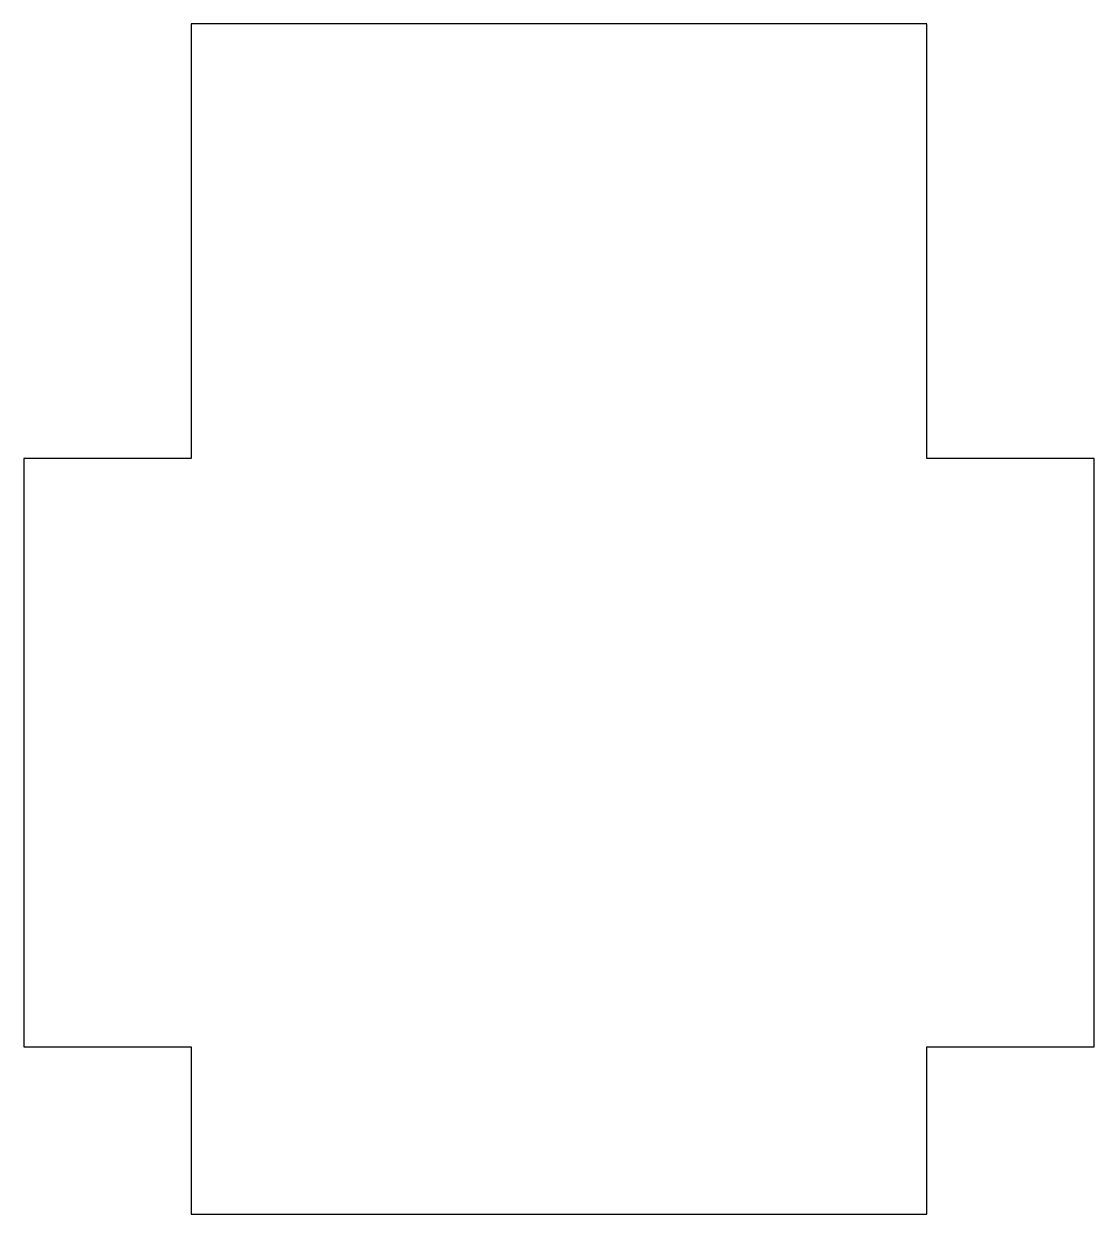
# Model space of a CAD drawing. Extents: x 37 to 69, y 7.4 to 43.
import ezdxf

# ---------------------------------------------------------------- set-up
doc = ezdxf.new("R2010")
doc.units = 0
doc.layers.add('VISIBLE', color=7, linetype='CONTINUOUS')

msp = doc.modelspace()

# ---------------------------------------------------------------- linework, layer by layer
at = {"layer": 'VISIBLE'}
for p, q in [((64, 43), (42, 43)), ((42, 43), (42, 30)), ((64, 30), (64, 43)), ((42, 30), (37, 30)), ((37, 30), (37, 12.413)), ((69, 30), (64, 30)), ((69, 12.413), (69, 30)), ((37, 12.413), (42, 12.413)), ((42, 12.413), (42, 7.413)), ((64, 7.413), (64, 12.413)), ((64, 12.413), (69, 12.413)), ((42, 7.413), (64, 7.413))]:
    msp.add_line(p, q, dxfattribs=at)

doc.saveas('drawing.dxf')
